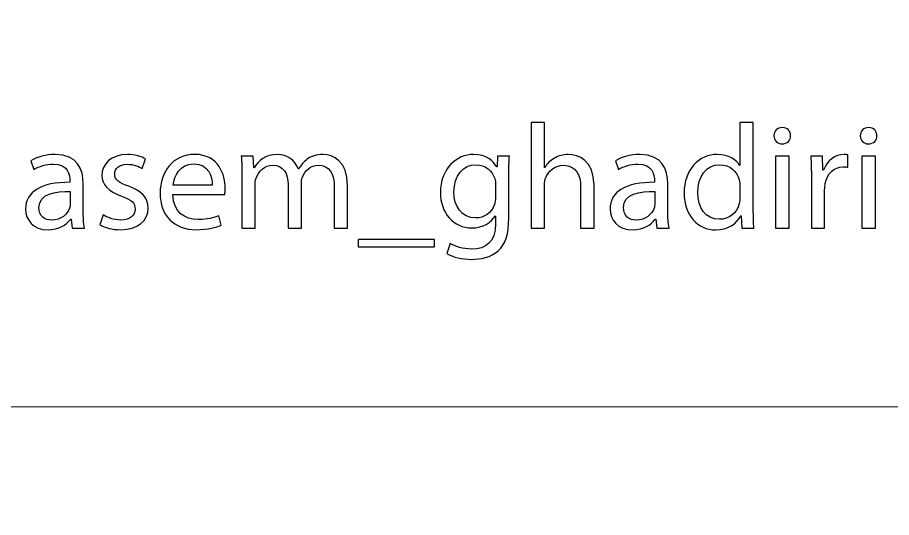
# Model space of a CAD drawing. Header units: millimetres. Extents: x -576 to 618, y 160 to 343.
# Drawn here: x 388.62 to 406.17, y 261.28 to 271.31 of the extents above; entities that cross this region are included whole.
import ezdxf

# ---------------------------------------------------------------- set-up
doc = ezdxf.new("R2010")
doc.units = ezdxf.units.MM
doc.header["$MEASUREMENT"] = 0
doc.layers.add('Layer 1', color=7, linetype='Continuous')

msp = doc.modelspace()

# ---------------------------------------------------------------- linework, layer by layer
at = {"layer": 'Layer 1', "color": 250, "lineweight": 18}
for points in [[(381.7217, 303.3001), (381.7217, 303.3001), (415.5517, 303.3001), (415.5517, 303.3001), (417.1957, 303.3001), (418.5367, 301.9591), (418.5367, 300.3151), (418.5367, 300.3151), (418.5367, 266.4851), (418.5367, 266.4851), (418.5367, 264.8411), (417.1957, 263.5001), (415.5517, 263.5001), (415.5517, 263.5001), (381.7217, 263.5001), (381.7217, 263.5001), (380.0777, 263.5001), (378.7367, 264.8411), (378.7367, 266.4851), (378.7367, 266.4851), (378.7367, 300.3151), (378.7367, 300.3151), (378.7367, 301.9591), (380.0777, 303.3001), (381.7217, 303.3001)], [(381.7217, 263.5001), (381.7217, 263.5001), (415.5517, 263.5001), (415.5517, 263.5001), (417.1957, 263.5001), (418.5367, 262.1591), (418.5367, 260.5151), (418.5367, 260.5151), (418.5367, 226.6851), (418.5367, 226.6851), (418.5367, 225.0411), (417.1957, 223.7001), (415.5517, 223.7001), (415.5517, 223.7001), (381.7217, 223.7001), (381.7217, 223.7001), (380.0777, 223.7001), (378.7367, 225.0411), (378.7367, 226.6851), (378.7367, 226.6851), (378.7367, 260.5151), (378.7367, 260.5151), (378.7367, 262.1591), (380.0777, 263.5001), (381.7217, 263.5001)]]:
    msp.add_open_spline(points, degree=3, knots=[0, 0, 0, 0, 0.125, 0.125, 0.125, 0.25, 0.25, 0.25, 0.375, 0.375, 0.375, 0.5, 0.5, 0.5, 0.625, 0.625, 0.625, 0.75, 0.75, 0.75, 0.875, 0.875, 0.875, 1, 1, 1, 1], dxfattribs=at)
at = {"layer": 'Layer 1', "color": 230}
for points, knots in [([(398.9321, 269.2023), (398.9321, 269.2023), (399.202, 269.2023), (399.202, 269.2023), (399.202, 269.2023), (399.202, 268.299), (399.202, 268.299), (399.202, 268.299), (399.2082, 268.299), (399.2082, 268.299), (399.251, 268.3742), (399.3184, 268.4401), (399.4014, 268.4847), (399.4809, 268.5296), (399.5758, 268.5592), (399.6772, 268.5592), (399.8762, 268.5592), (400.1954, 268.4401), (400.1954, 267.9405), (400.1954, 267.9405), (400.1954, 267.0794), (400.1954, 267.0794), (400.1954, 267.0794), (399.9256, 267.0794), (399.9256, 267.0794), (399.9256, 267.0794), (399.9256, 267.9106), (399.9256, 267.9106), (399.9256, 268.1436), (399.8366, 268.3411), (399.582, 268.3411), (399.4073, 268.3411), (399.2694, 268.2214), (399.2204, 268.0778), (399.2051, 268.0423), (399.202, 268.0032), (399.202, 267.9524), (399.202, 267.9524), (399.202, 267.0794), (399.202, 267.0794), (399.202, 267.0794), (398.9321, 267.0794), (398.9321, 267.0794), (398.9321, 267.0794), (398.9321, 269.2023), (398.9321, 269.2023)], [0, 0, 0, 0, 0.0666667, 0.0666667, 0.0666667, 0.1333333, 0.1333333, 0.1333333, 0.2, 0.2, 0.2, 0.2666667, 0.2666667, 0.2666667, 0.3333333, 0.3333333, 0.3333333, 0.4, 0.4, 0.4, 0.4666667, 0.4666667, 0.4666667, 0.5333333, 0.5333333, 0.5333333, 0.6, 0.6, 0.6, 0.6666667, 0.6666667, 0.6666667, 0.7333333, 0.7333333, 0.7333333, 0.8, 0.8, 0.8, 0.8666667, 0.8666667, 0.8666667, 0.9333333, 0.9333333, 0.9333333, 1, 1, 1, 1]), ([(403.3938, 269.2024), (403.3938, 269.2024), (403.3938, 267.4532), (403.3938, 267.4532), (403.3938, 267.3247), (403.3969, 267.1781), (403.406, 267.0794), (403.406, 267.0794), (403.1638, 267.0794), (403.1638, 267.0794), (403.1638, 267.0794), (403.1516, 267.3306), (403.1516, 267.3306), (403.1516, 267.3306), (403.1454, 267.3306), (403.1454, 267.3306), (403.0627, 267.169), (402.8818, 267.0467), (402.6393, 267.0467), (402.2808, 267.0467), (402.0047, 267.3425), (402.0047, 267.7821), (402.0016, 268.2635), (402.3086, 268.5593), (402.6702, 268.5593), (402.8971, 268.5593), (403.0505, 268.4548), (403.1176, 268.3381), (403.1176, 268.3381), (403.1238, 268.3381), (403.1238, 268.3381), (403.1238, 268.3381), (403.1238, 269.2024), (403.1238, 269.2024), (403.1238, 269.2024), (403.3938, 269.2024), (403.3938, 269.2024)], [0, 0, 0, 0, 0.0833333, 0.0833333, 0.0833333, 0.1666667, 0.1666667, 0.1666667, 0.25, 0.25, 0.25, 0.3333333, 0.3333333, 0.3333333, 0.4166667, 0.4166667, 0.4166667, 0.5, 0.5, 0.5, 0.5833333, 0.5833333, 0.5833333, 0.6666667, 0.6666667, 0.6666667, 0.75, 0.75, 0.75, 0.8333333, 0.8333333, 0.8333333, 0.9166667, 0.9166667, 0.9166667, 1, 1, 1, 1]), ([(404.1423, 268.9332), (404.1451, 268.8434), (404.0777, 268.7717), (403.9704, 268.7717), (403.8753, 268.7717), (403.8079, 268.8434), (403.8079, 268.9332), (403.8079, 269.0259), (403.8784, 269.0974), (403.9764, 269.0974), (404.0777, 269.0974), (404.1423, 269.0259), (404.1423, 268.9332)], [0, 0, 0, 0, 0.25, 0.25, 0.25, 0.5, 0.5, 0.5, 0.75, 0.75, 0.75, 1, 1, 1, 1]), ([(405.8749, 268.9332), (405.878, 268.8434), (405.8103, 268.7717), (405.703, 268.7717), (405.6082, 268.7717), (405.5408, 268.8434), (405.5408, 268.9332), (405.5408, 269.0259), (405.6113, 269.0974), (405.7092, 269.0974), (405.8103, 269.0974), (405.8749, 269.0259), (405.8749, 268.9332)], [0, 0, 0, 0, 0.25, 0.25, 0.25, 0.5, 0.5, 0.5, 0.75, 0.75, 0.75, 1, 1, 1, 1]), ([(389.72, 267.0794), (389.72, 267.0794), (389.6985, 267.262), (389.6985, 267.262), (389.6985, 267.262), (389.6891, 267.262), (389.6891, 267.262), (389.6064, 267.1484), (389.447, 267.0465), (389.2355, 267.0465), (388.935, 267.0465), (388.7818, 267.2526), (388.7818, 267.4621), (388.7818, 267.8118), (389.1007, 268.0033), (389.6738, 268.0002), (389.6738, 268.0002), (389.6738, 268.0302), (389.6738, 268.0302), (389.6738, 268.1497), (389.6401, 268.365), (389.3366, 268.365), (389.1986, 268.365), (389.0548, 268.3232), (388.9503, 268.2573), (388.9503, 268.2573), (388.8891, 268.4308), (388.8891, 268.4308), (389.0117, 268.5085), (389.1896, 268.5594), (389.3765, 268.5594), (389.8301, 268.5594), (389.9406, 268.2573), (389.9406, 267.9675), (389.9406, 267.9675), (389.9406, 267.4261), (389.9406, 267.4261), (389.9406, 267.3007), (389.9469, 267.1781), (389.9653, 267.0794), (389.9653, 267.0794), (389.72, 267.0794), (389.72, 267.0794)], [0, 0, 0, 0, 0.0714286, 0.0714286, 0.0714286, 0.1428571, 0.1428571, 0.1428571, 0.2142857, 0.2142857, 0.2142857, 0.2857143, 0.2857143, 0.2857143, 0.3571429, 0.3571429, 0.3571429, 0.4285714, 0.4285714, 0.4285714, 0.5, 0.5, 0.5, 0.5714286, 0.5714286, 0.5714286, 0.6428571, 0.6428571, 0.6428571, 0.7142857, 0.7142857, 0.7142857, 0.7857143, 0.7857143, 0.7857143, 0.8571429, 0.8571429, 0.8571429, 0.9285714, 0.9285714, 0.9285714, 1, 1, 1, 1]), ([(390.3395, 267.3485), (390.4191, 267.2976), (390.5605, 267.244), (390.6953, 267.244), (390.8915, 267.244), (390.9832, 267.3397), (390.9832, 267.459), (390.9832, 267.5847), (390.9068, 267.6536), (390.7075, 267.7251), (390.4406, 267.818), (390.315, 267.9616), (390.315, 268.1351), (390.315, 268.3682), (390.508, 268.5594), (390.827, 268.5594), (390.9773, 268.5594), (391.109, 268.5176), (391.1917, 268.4699), (391.1917, 268.4699), (391.1246, 268.2783), (391.1246, 268.2783), (391.0662, 268.3145), (390.9589, 268.3622), (390.8207, 268.3622), (390.6616, 268.3622), (390.5727, 268.2724), (390.5727, 268.1647), (390.5727, 268.0449), (390.6616, 267.9916), (390.8547, 267.9195), (391.1121, 267.8237), (391.2438, 267.6983), (391.2438, 267.4833), (391.2438, 267.229), (391.0416, 267.0496), (390.689, 267.0496), (390.5264, 267.0496), (390.3764, 267.0883), (390.2722, 267.1482), (390.2722, 267.1482), (390.3395, 267.3485), (390.3395, 267.3485)], [0, 0, 0, 0, 0.0714286, 0.0714286, 0.0714286, 0.1428571, 0.1428571, 0.1428571, 0.2142857, 0.2142857, 0.2142857, 0.2857143, 0.2857143, 0.2857143, 0.3571429, 0.3571429, 0.3571429, 0.4285714, 0.4285714, 0.4285714, 0.5, 0.5, 0.5, 0.5714286, 0.5714286, 0.5714286, 0.6428571, 0.6428571, 0.6428571, 0.7142857, 0.7142857, 0.7142857, 0.7857143, 0.7857143, 0.7857143, 0.8571429, 0.8571429, 0.8571429, 0.9285714, 0.9285714, 0.9285714, 1, 1, 1, 1]), ([(391.741, 267.7552), (391.7469, 267.3994), (391.9799, 267.2528), (392.2499, 267.2528), (392.4429, 267.2528), (392.5597, 267.2859), (392.6608, 267.3274), (392.6608, 267.3274), (392.7069, 267.1392), (392.7069, 267.1392), (392.6118, 267.0974), (392.4492, 267.0496), (392.2133, 267.0496), (391.7563, 267.0496), (391.4836, 267.3423), (391.4836, 267.7791), (391.4836, 268.2157), (391.7469, 268.5595), (392.1793, 268.5595), (392.6639, 268.5595), (392.7925, 268.1439), (392.7925, 267.8777), (392.7925, 267.8238), (392.7865, 267.782), (392.7834, 267.7552), (392.7834, 267.7552), (391.741, 267.7552), (391.741, 267.7552)], [0, 0, 0, 0, 0.1111111, 0.1111111, 0.1111111, 0.2222222, 0.2222222, 0.2222222, 0.3333333, 0.3333333, 0.3333333, 0.4444444, 0.4444444, 0.4444444, 0.5555556, 0.5555556, 0.5555556, 0.6666667, 0.6666667, 0.6666667, 0.7777778, 0.7777778, 0.7777778, 0.8888889, 0.8888889, 0.8888889, 1, 1, 1, 1]), ([(393.127, 268.1349), (393.127, 268.2844), (393.1239, 268.407), (393.1148, 268.5265), (393.1148, 268.5265), (393.3506, 268.5265), (393.3506, 268.5265), (393.3506, 268.5265), (393.3632, 268.2934), (393.3632, 268.2934), (393.3632, 268.2934), (393.3722, 268.2934), (393.3722, 268.2934), (393.4552, 268.4307), (393.5932, 268.5593), (393.8383, 268.5593), (394.0405, 268.5593), (394.194, 268.4401), (394.2583, 268.2694), (394.2583, 268.2694), (394.2645, 268.2694), (394.2645, 268.2694), (394.3104, 268.35), (394.3688, 268.4129), (394.4299, 268.4579), (394.5188, 268.5234), (394.6172, 268.5593), (394.7581, 268.5593), (394.9544, 268.5593), (395.2456, 268.4338), (395.2456, 267.9318), (395.2456, 267.9318), (395.2456, 267.0794), (395.2456, 267.0794), (395.2456, 267.0794), (394.9819, 267.0794), (394.9819, 267.0794), (394.9819, 267.0794), (394.9819, 267.8987), (394.9819, 267.8987), (394.9819, 268.1768), (394.8776, 268.3443), (394.6602, 268.3443), (394.5067, 268.3443), (394.3872, 268.2336), (394.3413, 268.105), (394.3288, 268.0691), (394.3198, 268.0214), (394.3198, 267.9733), (394.3198, 267.9733), (394.3198, 267.0794), (394.3198, 267.0794), (394.3198, 267.0794), (394.0562, 267.0794), (394.0562, 267.0794), (394.0562, 267.0794), (394.0562, 267.9465), (394.0562, 267.9465), (394.0562, 268.1768), (393.9519, 268.3443), (393.7463, 268.3443), (393.5775, 268.3443), (393.4552, 268.2126), (393.4121, 268.081), (393.3969, 268.0423), (393.3906, 267.9973), (393.3906, 267.9524), (393.3906, 267.9524), (393.3906, 267.0794), (393.3906, 267.0794), (393.3906, 267.0794), (393.127, 267.0794), (393.127, 267.0794), (393.127, 267.0794), (393.127, 268.1349), (393.127, 268.1349)], [0, 0, 0, 0, 0.04, 0.04, 0.04, 0.08, 0.08, 0.08, 0.12, 0.12, 0.12, 0.16, 0.16, 0.16, 0.2, 0.2, 0.2, 0.24, 0.24, 0.24, 0.28, 0.28, 0.28, 0.32, 0.32, 0.32, 0.36, 0.36, 0.36, 0.4, 0.4, 0.4, 0.44, 0.44, 0.44, 0.48, 0.48, 0.48, 0.52, 0.52, 0.52, 0.56, 0.56, 0.56, 0.6, 0.6, 0.6, 0.64, 0.64, 0.64, 0.68, 0.68, 0.68, 0.72, 0.72, 0.72, 0.76, 0.76, 0.76, 0.8, 0.8, 0.8, 0.84, 0.84, 0.84, 0.88, 0.88, 0.88, 0.92, 0.92, 0.92, 0.96, 0.96, 0.96, 1, 1, 1, 1]), ([(398.4964, 268.5265), (398.4905, 268.4219), (398.4842, 268.3052), (398.4842, 268.1289), (398.4842, 268.1289), (398.4842, 267.2887), (398.4842, 267.2887), (398.4842, 266.957), (398.4168, 266.7533), (398.2727, 266.6278), (398.1285, 266.4965), (397.9201, 266.4544), (397.7329, 266.4544), (397.555, 266.4544), (397.3591, 266.4965), (397.2393, 266.5742), (397.2393, 266.5742), (397.307, 266.7745), (397.307, 266.7745), (397.4049, 266.7146), (397.5582, 266.6609), (397.7423, 266.6609), (398.018, 266.6609), (398.2206, 266.8013), (398.2206, 267.1664), (398.2206, 267.1664), (398.2206, 267.3274), (398.2206, 267.3274), (398.2206, 267.3274), (398.2143, 267.3274), (398.2143, 267.3274), (398.1317, 267.1932), (397.9722, 267.0855), (397.7423, 267.0855), (397.3741, 267.0855), (397.1108, 267.3904), (397.1108, 267.7911), (397.1108, 268.2815), (397.4386, 268.5595), (397.7791, 268.5595), (398.0365, 268.5595), (398.1775, 268.4279), (398.2421, 268.3084), (398.2421, 268.3084), (398.248, 268.3084), (398.248, 268.3084), (398.248, 268.3084), (398.2605, 268.5265), (398.2605, 268.5265), (398.2605, 268.5265), (398.4964, 268.5265), (398.4964, 268.5265)], [0, 0, 0, 0, 0.0588235, 0.0588235, 0.0588235, 0.1176471, 0.1176471, 0.1176471, 0.1764706, 0.1764706, 0.1764706, 0.2352941, 0.2352941, 0.2352941, 0.2941176, 0.2941176, 0.2941176, 0.3529412, 0.3529412, 0.3529412, 0.4117647, 0.4117647, 0.4117647, 0.4705882, 0.4705882, 0.4705882, 0.5294118, 0.5294118, 0.5294118, 0.5882353, 0.5882353, 0.5882353, 0.6470588, 0.6470588, 0.6470588, 0.7058824, 0.7058824, 0.7058824, 0.7647059, 0.7647059, 0.7647059, 0.8235294, 0.8235294, 0.8235294, 0.8823529, 0.8823529, 0.8823529, 0.9411765, 0.9411765, 0.9411765, 1, 1, 1, 1]), ([(401.4557, 267.0794), (401.4557, 267.0794), (401.4345, 267.262), (401.4345, 267.262), (401.4345, 267.262), (401.4251, 267.262), (401.4251, 267.262), (401.3424, 267.1484), (401.183, 267.0465), (400.9711, 267.0465), (400.6707, 267.0465), (400.5175, 267.2526), (400.5175, 267.4621), (400.5175, 267.8118), (400.8367, 268.0033), (401.4095, 268.0002), (401.4095, 268.0002), (401.4095, 268.0302), (401.4095, 268.0302), (401.4095, 268.1497), (401.3761, 268.365), (401.0725, 268.365), (400.9346, 268.365), (400.7905, 268.3232), (400.6862, 268.2573), (400.6862, 268.2573), (400.6248, 268.4308), (400.6248, 268.4308), (400.7474, 268.5085), (400.9253, 268.5594), (401.1122, 268.5594), (401.5662, 268.5594), (401.6765, 268.2573), (401.6765, 267.9675), (401.6765, 267.9675), (401.6765, 267.4261), (401.6765, 267.4261), (401.6765, 267.3007), (401.6825, 267.1781), (401.7009, 267.0794), (401.7009, 267.0794), (401.4557, 267.0794), (401.4557, 267.0794)], [0, 0, 0, 0, 0.0714286, 0.0714286, 0.0714286, 0.1428571, 0.1428571, 0.1428571, 0.2142857, 0.2142857, 0.2142857, 0.2857143, 0.2857143, 0.2857143, 0.3571429, 0.3571429, 0.3571429, 0.4285714, 0.4285714, 0.4285714, 0.5, 0.5, 0.5, 0.5714286, 0.5714286, 0.5714286, 0.6428571, 0.6428571, 0.6428571, 0.7142857, 0.7142857, 0.7142857, 0.7857143, 0.7857143, 0.7857143, 0.8571429, 0.8571429, 0.8571429, 0.9285714, 0.9285714, 0.9285714, 1, 1, 1, 1]), ([(403.8418, 268.5264), (403.8418, 268.5264), (404.1114, 268.5264), (404.1114, 268.5264), (404.1114, 268.5264), (404.1114, 267.0793), (404.1114, 267.0793), (404.1114, 267.0793), (403.8418, 267.0793), (403.8418, 267.0793), (403.8418, 267.0793), (403.8418, 268.5264), (403.8418, 268.5264)], [0, 0, 0, 0, 0.25, 0.25, 0.25, 0.5, 0.5, 0.5, 0.75, 0.75, 0.75, 1, 1, 1, 1]), ([(404.5593, 268.0752), (404.5593, 268.2456), (404.5558, 268.3922), (404.5468, 268.5264), (404.5468, 268.5264), (404.7831, 268.5264), (404.7831, 268.5264), (404.7831, 268.5264), (404.7921, 268.2425), (404.7921, 268.2425), (404.7921, 268.2425), (404.8046, 268.2425), (404.8046, 268.2425), (404.8719, 268.4368), (405.0342, 268.5595), (405.2155, 268.5595), (405.2461, 268.5595), (405.2676, 268.5563), (405.2922, 268.5504), (405.2922, 268.5504), (405.2922, 268.3024), (405.2922, 268.3024), (405.2645, 268.3083), (405.2367, 268.3114), (405.2002, 268.3114), (405.0098, 268.3114), (404.875, 268.171), (404.8382, 267.9735), (404.8321, 267.9376), (404.8258, 267.8958), (404.8258, 267.8509), (404.8258, 267.8509), (404.8258, 267.0796), (404.8258, 267.0796), (404.8258, 267.0796), (404.5593, 267.0796), (404.5593, 267.0796), (404.5593, 267.0796), (404.5593, 268.0752), (404.5593, 268.0752)], [0, 0, 0, 0, 0.0769231, 0.0769231, 0.0769231, 0.1538462, 0.1538462, 0.1538462, 0.2307692, 0.2307692, 0.2307692, 0.3076923, 0.3076923, 0.3076923, 0.3846154, 0.3846154, 0.3846154, 0.4615385, 0.4615385, 0.4615385, 0.5384615, 0.5384615, 0.5384615, 0.6153846, 0.6153846, 0.6153846, 0.6923077, 0.6923077, 0.6923077, 0.7692308, 0.7692308, 0.7692308, 0.8461538, 0.8461538, 0.8461538, 0.9230769, 0.9230769, 0.9230769, 1, 1, 1, 1]), ([(405.5745, 268.5264), (405.5745, 268.5264), (405.844, 268.5264), (405.844, 268.5264), (405.844, 268.5264), (405.844, 267.0793), (405.844, 267.0793), (405.844, 267.0793), (405.5745, 267.0793), (405.5745, 267.0793), (405.5745, 267.0793), (405.5745, 268.5264), (405.5745, 268.5264)], [0, 0, 0, 0, 0.25, 0.25, 0.25, 0.5, 0.5, 0.5, 0.75, 0.75, 0.75, 1, 1, 1, 1]), ([(392.5319, 267.9435), (392.535, 268.1108), (392.4614, 268.371), (392.1578, 268.371), (391.8851, 268.371), (391.7653, 268.1258), (391.744, 267.9435), (391.744, 267.9435), (392.5319, 267.9435), (392.5319, 267.9435)], [0, 0, 0, 0, 0.3333333, 0.3333333, 0.3333333, 0.6666667, 0.6666667, 0.6666667, 1, 1, 1, 1]), ([(398.2175, 267.9555), (398.2175, 268.0004), (398.2143, 268.0394), (398.2022, 268.0752), (398.1528, 268.2275), (398.0212, 268.353), (397.825, 268.353), (397.5675, 268.353), (397.3834, 268.1408), (397.3834, 267.806), (397.3834, 267.5218), (397.5307, 267.2859), (397.8219, 267.2859), (397.9875, 267.2859), (398.1379, 267.3876), (398.1959, 267.5548), (398.2112, 267.5995), (398.2175, 267.6504), (398.2175, 267.6953), (398.2175, 267.6953), (398.2175, 267.9555), (398.2175, 267.9555)], [0, 0, 0, 0, 0.1428571, 0.1428571, 0.1428571, 0.2857143, 0.2857143, 0.2857143, 0.4285714, 0.4285714, 0.4285714, 0.5714286, 0.5714286, 0.5714286, 0.7142857, 0.7142857, 0.7142857, 0.8571429, 0.8571429, 0.8571429, 1, 1, 1, 1]), ([(403.1238, 267.9375), (403.1238, 267.9703), (403.1207, 268.0152), (403.1117, 268.0479), (403.0717, 268.2158), (402.9245, 268.3531), (402.7223, 268.3531), (402.4431, 268.3531), (402.2777, 268.1138), (402.2777, 267.794), (402.2777, 267.5013), (402.425, 267.2589), (402.7161, 267.2589), (402.8971, 267.2589), (403.0627, 267.3752), (403.1117, 267.5728), (403.1207, 267.6086), (403.1238, 267.6448), (403.1238, 267.6864), (403.1238, 267.6864), (403.1238, 267.9375), (403.1238, 267.9375)], [0, 0, 0, 0, 0.1428571, 0.1428571, 0.1428571, 0.2857143, 0.2857143, 0.2857143, 0.4285714, 0.4285714, 0.4285714, 0.5714286, 0.5714286, 0.5714286, 0.7142857, 0.7142857, 0.7142857, 0.8571429, 0.8571429, 0.8571429, 1, 1, 1, 1]), ([(389.6801, 267.818), (389.3859, 267.824), (389.0514, 267.7731), (389.0514, 267.492), (389.0514, 267.3216), (389.1681, 267.2408), (389.306, 267.2408), (389.4992, 267.2408), (389.6217, 267.3603), (389.6648, 267.4832), (389.6738, 267.5101), (389.6801, 267.5397), (389.6801, 267.5665), (389.6801, 267.5665), (389.6801, 267.818), (389.6801, 267.818)], [0, 0, 0, 0, 0.2, 0.2, 0.2, 0.4, 0.4, 0.4, 0.6, 0.6, 0.6, 0.8, 0.8, 0.8, 1, 1, 1, 1]), ([(401.4157, 267.818), (401.1215, 267.824), (400.7873, 267.7731), (400.7873, 267.492), (400.7873, 267.3216), (400.9037, 267.2408), (401.0419, 267.2408), (401.2351, 267.2408), (401.3574, 267.3603), (401.4004, 267.4832), (401.4095, 267.5101), (401.4157, 267.5397), (401.4157, 267.5665), (401.4157, 267.5665), (401.4157, 267.818), (401.4157, 267.818)], [0, 0, 0, 0, 0.2, 0.2, 0.2, 0.4, 0.4, 0.4, 0.6, 0.6, 0.6, 0.8, 0.8, 0.8, 1, 1, 1, 1]), ([(396.9938, 266.7055), (396.9938, 266.7055), (395.4606, 266.7055), (395.4606, 266.7055), (395.4606, 266.7055), (395.4606, 266.855), (395.4606, 266.855), (395.4606, 266.855), (396.9938, 266.855), (396.9938, 266.855), (396.9938, 266.855), (396.9938, 266.7055), (396.9938, 266.7055)], [0, 0, 0, 0, 0.25, 0.25, 0.25, 0.5, 0.5, 0.5, 0.75, 0.75, 0.75, 1, 1, 1, 1])]:
    msp.add_open_spline(points, degree=3, knots=knots, dxfattribs=at)

doc.saveas('drawing.dxf')
